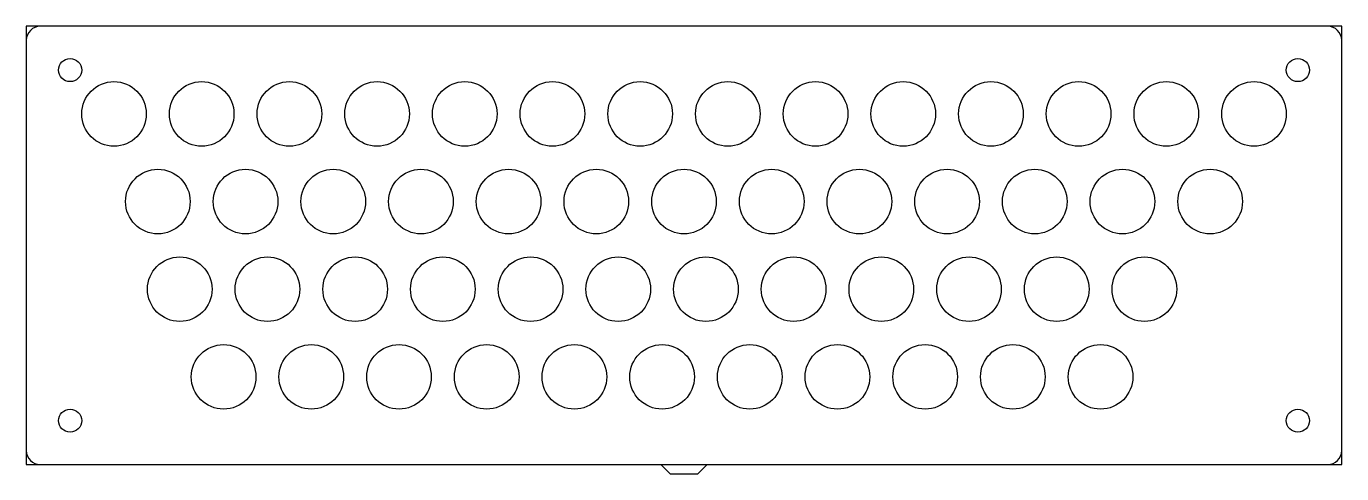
# Model space of a CAD drawing. Header units: metres. Extents: x 0 to 285, y -2 to 95.
import ezdxf

# ---------------------------------------------------------------- set-up
doc = ezdxf.new("R2010")
doc.units = ezdxf.units.M

msp = doc.modelspace()

# ---------------------------------------------------------------- linework, layer by layer
for p, q in [((285, 95), (0, 95)), ((0, 95), (0, 0)), ((285, 0), (285, 95)), ((0, 0), (285, 0))]:
    msp.add_line(p, q)
msp.add_lwpolyline([(137.5, 0), (139.5, -2), (145.5, -2), (147.5, 0)])
for centre, radius in [((9.5, 85.5), 2.5), ((275.5, 85.5), 2.5), ((19, 76), 7), ((38, 76), 7), ((57, 76), 7), ((76, 76), 7), ((95, 76), 7), ((114, 76), 7), ((133, 76), 7), ((152, 76), 7), ((171, 76), 7), ((190, 76), 7), ((209, 76), 7), ((228, 76), 7), ((247, 76), 7), ((266, 76), 7), ((28.5, 57), 7), ((47.5, 57), 7), ((66.5, 57), 7), ((85.5, 57), 7), ((104.5, 57), 7), ((123.5, 57), 7), ((142.5, 57), 7), ((161.5, 57), 7), ((180.5, 57), 7), ((199.5, 57), 7), ((218.5, 57), 7), ((237.5, 57), 7), ((256.5, 57), 7), ((33.25, 38), 7), ((52.25, 38), 7), ((71.25, 38), 7), ((90.25, 38), 7), ((109.25, 38), 7), ((128.25, 38), 7), ((147.25, 38), 7), ((166.25, 38), 7), ((185.25, 38), 7), ((204.25, 38), 7), ((223.25, 38), 7), ((242.25, 38), 7), ((42.75, 19), 7), ((61.75, 19), 7), ((80.75, 19), 7), ((99.75, 19), 7), ((118.75, 19), 7), ((137.75, 19), 7), ((156.75, 19), 7), ((175.75, 19), 7), ((194.75, 19), 7), ((213.75, 19), 7), ((232.75, 19), 7), ((9.5, 9.5), 2.5), ((275.5, 9.5), 2.5)]:
    msp.add_circle(centre, radius)
for centre, start, end in [((3, 92), 90, 180), ((282, 92), 0, 90), ((3, 3), 180, 270), ((282, 3), 270, 0)]:
    msp.add_arc(centre, 3, start, end)

doc.saveas('drawing.dxf')
